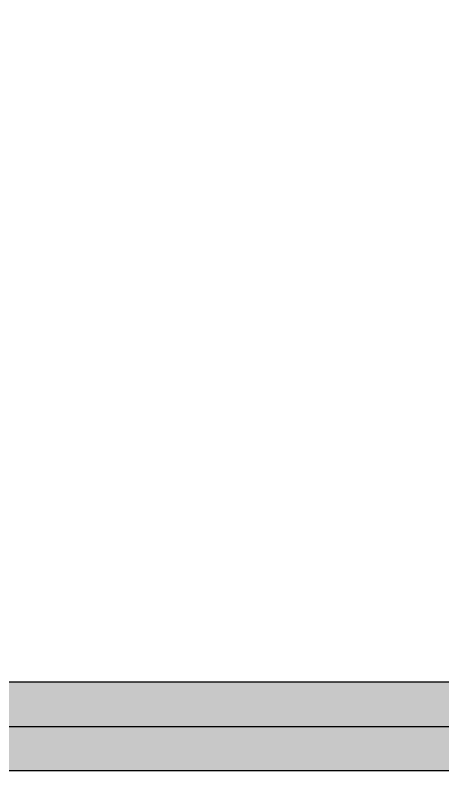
# Model space of a CAD drawing. Header units: metres. Extents: x 0 to 433927, y 0 to 133848.
# Drawn here: x 363002 to 364691, y 107265 to 110249 of the extents above; entities that cross this region are included whole.
import ezdxf

# ---------------------------------------------------------------- set-up
doc = ezdxf.new("R2010")
doc.units = ezdxf.units.M
for name, color, linetype in [('DOTE', 1, 'Continuous'), ('WALL', 40, 'Continuous'), ('剪力墙', 252, 'Continuous'), ('说明', 60, 'Continuous')]:
    doc.layers.add(name, color=color, linetype=linetype)

msp = doc.modelspace()

# ---------------------------------------------------------------- hatches: boundary and pattern name
at = {"layer": '剪力墙'}
h = msp.add_hatch(dxfattribs=at)
h.set_pattern_fill('SOLID')
h.paths.add_polyline_path([(361755.24, 125615.05), (361755.24, 107265.05), (377105.24, 107265.05), (379605.24, 107265.05), (379605.24, 113615.05), (379605.24, 115715.05), (377105.24, 115715.05), (377105.24, 125615.05)])
h.paths.add_polyline_path([(369755.24, 125265.05), (369755.24, 107615.05), (362105.24, 107615.05), (362105.24, 125265.05)])
h.paths.add_polyline_path([(370105.24, 125265.05), (376755.24, 125265.05), (376755.24, 115365.05), (377105.24, 115365.05), (379255.24, 115365.05), (379255.24, 107615.05), (377105.24, 107615.05), (377105.24, 113865.05), (376755.24, 113865.05), (376755.24, 107615.05), (370105.24, 107615.05)])

# ---------------------------------------------------------------- linework, layer by layer
at = {"layer": 'DOTE'}
msp.add_line((360930.24, 107440.05), (380430.24, 107440.05), dxfattribs=at)
at = {"layer": 'WALL'}
for p, q in [((369755.24, 107615.05), (362105.24, 107615.05)), ((377105.24, 107265.05), (361755.24, 107265.05))]:
    msp.add_line(p, q, dxfattribs=at)
at = {"layer": '说明'}
msp.add_lwpolyline([(361755.24, 125615.05), (377105.24, 125615.05), (377105.24, 115715.05), (379605.24, 115715.05), (379605.24, 107265.05), (361755.24, 107265.05)], close=True, dxfattribs=at)

doc.saveas('drawing.dxf')
